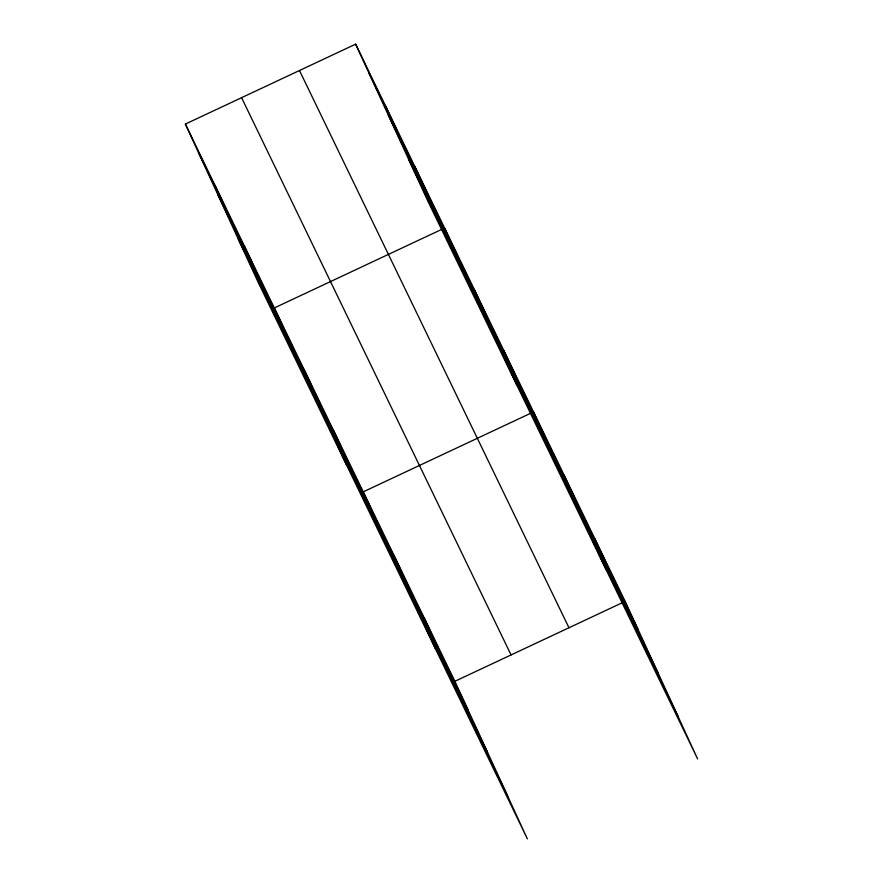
<?xml version="1.0" encoding="UTF-8"?>
<svg xmlns="http://www.w3.org/2000/svg" width="883" height="883" viewBox="0 0 883 883"><rect width="100%" height="100%" fill="white"/><g stroke="black" fill="none" stroke-linecap="round" stroke-linejoin="round"><path stroke-width="1.32" d="M185.386 124.062L454.877 681.301L527.35 838.85L257.847 281.611L185.386 124.062L355.65 44.15L625.153 601.389L697.614 758.938L428.123 201.699L355.65 44.15M454.877 681.301L625.153 601.389M368.708 72.538L638.21 629.778M388.31 115.165L657.813 672.393M408.509 159.072L678.012 716.312M299.469 70.519L568.961 627.758M241.578 97.693L511.069 654.932M198.443 152.45L467.935 709.689M218.046 195.066L487.537 752.305M238.244 238.984L507.747 796.223M594.612 538.233L607.659 566.621M564.06 475.076L577.118 503.465M605.992 569.48L533.52 411.931L363.255 491.842L435.716 649.391M503.873 350.628L516.93 379.017M474.226 289.337L487.284 317.725M517.052 385.595L444.591 228.035L274.315 307.946L346.787 465.496M414.944 166.744L428.001 195.132M385.297 105.441L398.354 133.83M424.337 618.144L437.394 646.533M393.796 554.988L406.853 583.376M333.608 430.54L346.666 458.928M303.962 369.249L317.019 397.626M244.668 246.655L257.726 275.043M215.033 185.353L228.09 213.741"/></g></svg>
